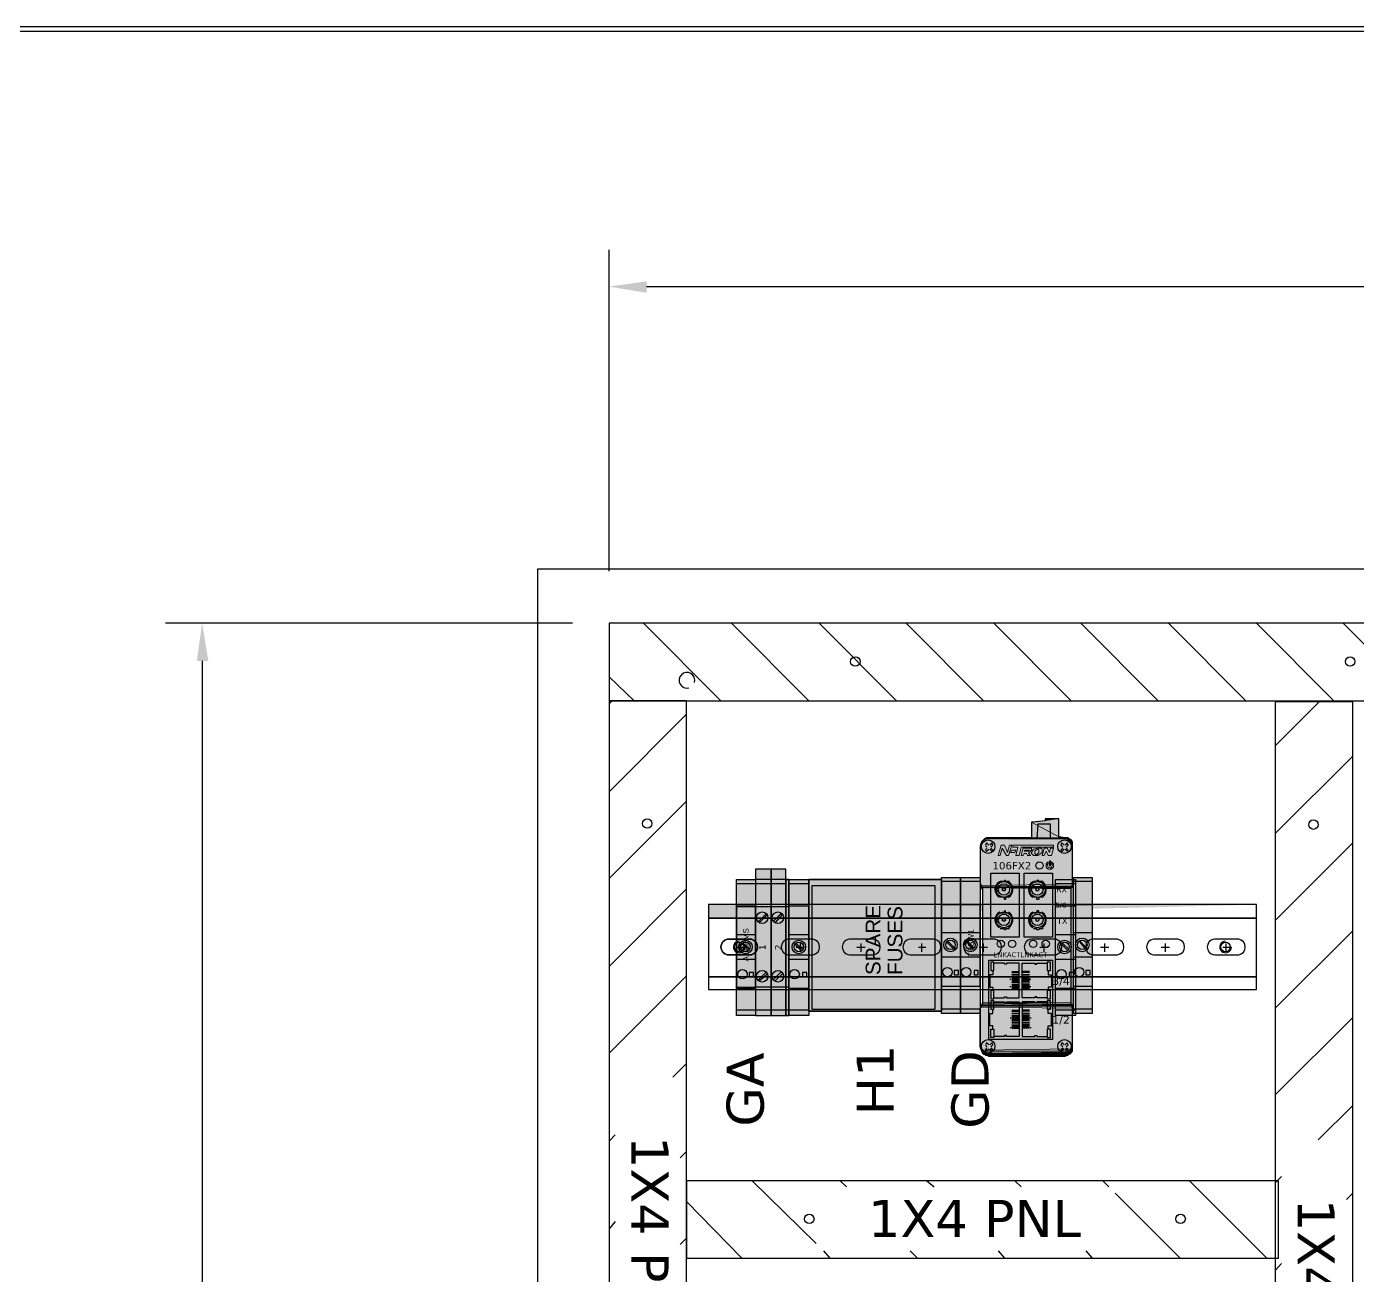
# Model space of a CAD drawing. Extents: x 4719 to 8938, y 1800 to 4482.
# Drawn here: x 6342 to 6880, y 3976 to 4482 of the extents above; entities that cross this region are included whole.
import ezdxf

# ---------------------------------------------------------------- set-up
doc = ezdxf.new("R2010")
doc.units = 0
doc.header["$LTSCALE"] = 10
doc.header["$MEASUREMENT"] = 0
doc.layers.add('G02-1-PRDXXXX-E-MRIO-01-P01-01$0$ANNOTATION', color=7, linetype='Continuous')
doc.layers.add('G02-1-PRDXXXX-E-MRIO-01-P01-01$0$TITLE', color=7, linetype='Continuous')
doc.layers.add('G02-1-PRDXXXX-E-MRIO-01-P01-01$0$View', color=251, linetype='Continuous', plot=False)
doc.styles.add('G02-1-PRDXXXX-E-MRIO-01-P01-01$0$PDF Swiss721BT-BoldCondensed', font='arial.ttf')
doc.styles.add('G02-1-PRDXXXX-E-MRIO-01-P01-01$0$PDF Verdana', font='verdana.ttf')

# ---------------------------------------------------------------- blocks, each defined once
blk = doc.blocks.new('G02-1-PRDXXXX-E-MRIO-01-P01-01$0$DV-54809-ZX-350-001')
at = {"layer": 'G02-1-PRDXXXX-E-MRIO-01-P01-01$0$ANNOTATION', "lineweight": 25}
for points in [[(1858.55, 2461.45), (1858.55, 2591.43)], [(1873.79, 2576.61), (2223.06, 2576.61)], [(1843.73, 2440.29), (1679.04, 2440.29)], [(1872.52, 2440.29), (1903.85, 2408.96)], [(1908.08, 2440.29), (1939.41, 2408.96)], [(1943.64, 2440.29), (1974.97, 2408.96)], [(1978.78, 2440.29), (2010.11, 2408.96)], [(2014.34, 2440.29), (2045.67, 2408.96)], [(2049.48, 2440.29), (2080.81, 2408.96)], [(2085.04, 2440.29), (2116.37, 2408.96)], [(2120.61, 2440.29), (2151.93, 2408.96)], [(2155.74, 2440.29), (2187.07, 2408.96)], [(1693.86, 2425.04), (1693.86, 1926.75)], [(1858.55, 2418.69), (1868.71, 2408.96)], [(1859.82, 2408.96), (1858.55, 2407.69)], [(2146.01, 2408.53), (2128.23, 2390.75)], [(1889.88, 2403.45), (1858.55, 2372.13)], [(2159.56, 2386.52), (2128.23, 2355.19)], [(1889.88, 2368.31), (1858.55, 2336.99)], [(2040.59, 2353.07), (2040.59, 2361.12), (2035.09, 2361.12), (2035.09, 2360.27), (2030.43, 2359.85), (2029.58, 2359.85), (2029.58, 2353.07)], [(2037.2, 2353.07), (2037.2, 2359), (2032.12, 2359), (2031.7, 2353.07)], [(2008.84, 2349.69), (2008.84, 2334.45)], [(2012.23, 2350.53), (2011.38, 2351.38), (2010.96, 2350.53), (2011.38, 2349.69)], [(2011.38, 2349.26), (2010.96, 2348.42), (2011.38, 2347.99), (2012.23, 2348.84)], [(2011.38, 2349.69), (2011.38, 2349.69)], [(2043.13, 2353.07), (2012.23, 2353.07)], [(2012.23, 2350.53), (2012.23, 2350.53)], [(2012.23, 2348.84), (2012.23, 2348.84)], [(2013.07, 2349.69), (2013.92, 2350.53), (2013.5, 2351.38), (2012.65, 2350.53)], [(2013.07, 2349.26), (2013.92, 2348.42), (2013.5, 2347.99), (2012.65, 2348.84)], [(2013.5, 2349.69), (2013.5, 2349.69)], [(2042.71, 2350.53), (2041.86, 2351.38), (2041.44, 2350.53), (2042.28, 2349.69)], [(2042.28, 2349.26), (2041.44, 2348.42), (2041.86, 2347.99), (2042.71, 2348.84)], [(2041.86, 2349.69), (2041.86, 2349.69)], [(2043.55, 2349.69), (2044.4, 2350.53), (2043.98, 2351.38), (2043.13, 2350.53)], [(2043.13, 2350.53), (2043.13, 2350.53)], [(2043.55, 2349.26), (2044.4, 2348.42), (2043.98, 2347.99), (2043.13, 2348.84)], [(2043.13, 2348.84), (2043.13, 2348.84)], [(2043.98, 2349.69), (2043.98, 2349.69)], [(2046.09, 2334.45), (2046.09, 2349.69)], [(2159.56, 2351.38), (2128.23, 2320.05)], [(1889.88, 2332.75), (1858.55, 2301.42)], [(1930.09, 2334.87), (1924.17, 2334.87), (1917.82, 2334.87), (1910.2, 2334.87)], [(1930.09, 2336.56), (1924.17, 2336.56), (1917.82, 2336.56)], [(1939.41, 2334.87), (1931.36, 2334.87)], [(2008.84, 2335.72), (2000.8, 2335.72), (1993.18, 2335.72)], [(2009.69, 2332.33), (2009.69, 2286.18)], [(2016.46, 2332.75), (2015.61, 2332.75)], [(2020.69, 2335.72), (2019, 2335.72), (2019, 2336.14), (2018.58, 2336.14), (2018.58, 2335.72), (2016.88, 2335.72)], [(2029.58, 2332.75), (2029.16, 2332.75)], [(2034.24, 2335.72), (2032.55, 2335.72), (2032.55, 2336.14), (2031.7, 2336.14), (2031.7, 2335.72), (2030.43, 2335.72)], [(2047.37, 2334.87), (2039.32, 2334.87)], [(2045.67, 2286.18), (2045.67, 2332.33)], [(2054.14, 2335.72), (2046.52, 2335.72)], [(2016.46, 2331.91), (2015.61, 2331.91)], [(2020.69, 2329.37), (2019, 2329.37), (2019, 2328.52), (2018.58, 2328.52), (2018.58, 2329.37), (2016.88, 2329.37)], [(2029.58, 2331.91), (2029.16, 2331.91)], [(2034.24, 2329.37), (2032.55, 2329.37), (2032.55, 2328.52), (2031.7, 2328.52), (2031.7, 2329.37), (2030.43, 2329.37)], [(1910.2, 2325.98), (1917.82, 2325.98)], [(1931.36, 2325.56), (1930.09, 2325.56), (1924.17, 2325.56), (1917.82, 2325.56)], [(1919.09, 2319.63), (1922.47, 2323.02)], [(1922.9, 2322.59), (1919.51, 2319.21)], [(1925.01, 2319.63), (1928.4, 2323.02)], [(1928.82, 2322.59), (1925.86, 2319.21)], [(1931.36, 2325.98), (1939.41, 2325.98)], [(1993.18, 2326.4), (2000.8, 2326.4), (2008.84, 2326.4)], [(2020.69, 2323.02), (2019, 2323.02), (2019, 2323.86), (2018.58, 2323.86), (2018.58, 2323.02), (2016.88, 2323.02)], [(2034.24, 2323.02), (2032.55, 2323.02), (2032.55, 2323.86), (2031.7, 2323.86), (2031.7, 2323.02), (2030.43, 2323.02)], [(2039.32, 2325.98), (2047.37, 2325.98)], [(2046.52, 2326.4), (2054.14, 2326.4)], [(2016.46, 2320.48), (2015.61, 2320.48)], [(2016.46, 2319.63), (2015.61, 2319.63)], [(2020.69, 2316.66), (2019, 2316.66), (2019, 2316.24), (2018.58, 2316.24), (2018.58, 2316.66), (2016.88, 2316.66)], [(2029.58, 2320.48), (2029.16, 2320.48)], [(2029.58, 2319.63), (2029.16, 2319.63)], [(2034.24, 2316.66), (2032.55, 2316.66), (2032.55, 2316.24), (2031.7, 2316.24), (2031.7, 2316.66), (2030.43, 2316.66)], [(1917.82, 2314.12), (1910.2, 2314.12)], [(1911.47, 2307.35), (1911.47, 2310.74)], [(1915.7, 2308.2), (1912.74, 2310.74)], [(1939.41, 2314.12), (1931.36, 2314.12)], [(1936.87, 2308.2), (1934.33, 2310.74)], [(1936.02, 2307.35), (1936.02, 2310.74)], [(1960.58, 2307.35), (1960.58, 2310.74)], [(1985.13, 2307.35), (1985.13, 2310.74)], [(2008.84, 2314.97), (2000.8, 2314.97), (1993.18, 2314.97)], [(1995.29, 2311.16), (1998.26, 2308.2)], [(1998.68, 2308.62), (1995.72, 2311.58)], [(2003.34, 2311.16), (2005.88, 2308.2)], [(2006.3, 2308.62), (2003.76, 2311.58)], [(2010.11, 2307.35), (2010.11, 2310.74)], [(2039.74, 2312.43), (2029.58, 2312.43)], [(2034.66, 2307.35), (2034.66, 2310.74)], [(2047.37, 2314.12), (2039.32, 2314.12)], [(2044.82, 2308.2), (2042.28, 2310.74)], [(2054.14, 2314.97), (2046.52, 2314.97)], [(2052.02, 2308.62), (2049.06, 2311.58)], [(2049.06, 2311.16), (2051.6, 2308.2)], [(2059.22, 2307.35), (2059.22, 2310.74)], [(2083.77, 2307.35), (2083.77, 2310.74)], [(2108.33, 2307.35), (2108.33, 2310.74)], [(2159.56, 2315.82), (2128.23, 2284.49)], [(1913.16, 2309.04), (1909.77, 2309.04)], [(1912.74, 2310.31), (1915.28, 2307.77)], [(1917.82, 2309.04), (1917.82, 2309.04)], [(1924.17, 2309.04), (1924.17, 2309.04)], [(1933.9, 2310.31), (1936.44, 2307.77)], [(1937.71, 2309.04), (1934.33, 2309.04)], [(1962.27, 2309.04), (1958.88, 2309.04)], [(1986.82, 2309.04), (1983.86, 2309.04)], [(2011.8, 2309.04), (2008.42, 2309.04)], [(2029.58, 2306.08), (2039.74, 2306.08)], [(2036.36, 2309.04), (2032.97, 2309.04)], [(2041.86, 2310.31), (2044.4, 2307.77)], [(2060.91, 2309.04), (2057.53, 2309.04)], [(2085.47, 2309.04), (2082.08, 2309.04)], [(2110.02, 2309.04), (2107.06, 2309.04)], [(1910.2, 2304.39), (1917.82, 2304.39)], [(1931.36, 2304.39), (1939.41, 2304.39)], [(1993.18, 2305.23), (2000.8, 2305.23), (2008.84, 2305.23)], [(2014.34, 2288.72), (2018.58, 2288.72), (2018.58, 2289.15), (2019.42, 2289.15), (2019.42, 2288.72), (2024.5, 2288.72), (2024.5, 2302.69), (2019.42, 2302.69), (2019.42, 2302.27), (2018.58, 2302.27), (2018.58, 2302.69), (2014.34, 2302.69)], [(2035.93, 2288.72), (2031.7, 2288.72), (2031.7, 2289.15), (2030.85, 2289.15), (2030.85, 2288.72), (2025.77, 2288.72), (2025.77, 2302.69), (2030.85, 2302.69), (2030.85, 2302.27), (2031.7, 2302.27), (2031.7, 2302.69), (2035.93, 2302.69)], [(2039.32, 2304.39), (2047.37, 2304.39)], [(2046.52, 2305.23), (2054.14, 2305.23)], [(1889.88, 2297.61), (1858.55, 2266.29)], [(1919.09, 2295.92), (1922.47, 2299.31)], [(1922.9, 2298.46), (1919.51, 2295.5)], [(1925.01, 2295.92), (1928.4, 2299.31)], [(1928.82, 2298.46), (1925.86, 2295.5)], [(2013.92, 2299.73), (2013.92, 2298.04), (2012.65, 2298.04), (2012.65, 2292.96), (2013.92, 2292.96), (2013.92, 2291.69)], [(2021.12, 2298.88), (2021.12, 2298.88)], [(2021.12, 2298.04), (2021.12, 2298.04)], [(2021.12, 2297.19), (2021.12, 2297.19)], [(2021.12, 2295.92), (2021.12, 2296.34)], [(2021.12, 2295.07), (2021.12, 2295.07)], [(2021.54, 2299.31), (2024.5, 2299.31)], [(2021.54, 2298.88), (2024.5, 2298.88)], [(2021.54, 2298.88), (2021.54, 2298.88)], [(2021.54, 2298.04), (2021.54, 2298.04)], [(2021.54, 2297.19), (2024.5, 2297.19)], [(2021.54, 2297.19), (2021.54, 2297.19)], [(2021.54, 2296.77), (2024.5, 2296.77)], [(2021.54, 2296.34), (2024.5, 2296.34)], [(2021.54, 2296.34), (2021.54, 2296.34)], [(2021.54, 2295.92), (2024.5, 2295.92)], [(2021.54, 2295.92), (2021.54, 2295.92)], [(2021.54, 2295.5), (2024.5, 2295.5)], [(2021.54, 2295.07), (2024.5, 2295.07)], [(2021.54, 2295.07), (2021.54, 2295.07)], [(2028.74, 2299.31), (2025.77, 2299.31)], [(2028.74, 2298.88), (2025.77, 2298.88)], [(2028.74, 2297.19), (2025.77, 2297.19)], [(2028.74, 2296.77), (2025.77, 2296.77)], [(2028.74, 2296.34), (2025.77, 2296.34)], [(2028.74, 2295.92), (2025.77, 2295.92)], [(2028.74, 2295.5), (2025.77, 2295.5)], [(2028.74, 2295.07), (2025.77, 2295.07)], [(2028.74, 2298.88), (2028.74, 2298.88)], [(2028.74, 2298.04), (2028.74, 2298.04)], [(2028.74, 2297.19), (2028.74, 2297.19)], [(2028.74, 2296.34), (2028.74, 2296.34)], [(2028.74, 2295.92), (2028.74, 2295.92)], [(2028.74, 2295.07), (2028.74, 2295.07)], [(2029.16, 2298.88), (2029.16, 2298.88)], [(2029.16, 2298.04), (2029.16, 2298.04)], [(2029.16, 2297.19), (2029.16, 2297.19)], [(2029.16, 2295.92), (2029.16, 2296.34)], [(2029.16, 2295.07), (2029.16, 2295.07)], [(2036.36, 2299.73), (2036.36, 2298.04), (2037.63, 2298.04), (2037.63, 2292.96), (2036.36, 2292.96), (2036.36, 2291.69)], [(1910.2, 2292.53), (1917.82, 2292.53)], [(1931.36, 2292.96), (1930.09, 2292.96), (1924.17, 2292.96), (1917.82, 2292.96)], [(1931.36, 2292.53), (1939.41, 2292.53)], [(1993.18, 2293.38), (2000.8, 2293.38), (2008.84, 2293.38)], [(2021.12, 2294.23), (2021.12, 2294.23)], [(2021.12, 2292.96), (2021.12, 2293.38)], [(2021.12, 2292.11), (2021.12, 2292.11)], [(2021.54, 2294.23), (2024.5, 2294.23)], [(2021.54, 2294.23), (2021.54, 2294.23)], [(2021.54, 2293.8), (2024.5, 2293.8)], [(2021.54, 2293.38), (2024.5, 2293.38)], [(2021.54, 2293.38), (2021.54, 2293.38)], [(2021.54, 2292.96), (2024.5, 2292.96)], [(2021.54, 2292.96), (2021.54, 2292.96)], [(2021.54, 2292.53), (2024.5, 2292.53)], [(2021.54, 2292.11), (2024.5, 2292.11)], [(2021.54, 2292.11), (2021.54, 2292.11)], [(2028.74, 2294.23), (2025.77, 2294.23)], [(2028.74, 2293.8), (2025.77, 2293.8)], [(2028.74, 2293.38), (2025.77, 2293.38)], [(2028.74, 2292.96), (2025.77, 2292.96)], [(2028.74, 2292.53), (2025.77, 2292.53)], [(2028.74, 2292.11), (2025.77, 2292.11)], [(2028.74, 2294.23), (2028.74, 2294.23)], [(2028.74, 2293.38), (2028.74, 2293.38)], [(2028.74, 2292.96), (2028.74, 2292.96)], [(2028.74, 2292.11), (2028.74, 2292.11)], [(2029.16, 2294.23), (2029.16, 2294.23)], [(2029.16, 2292.96), (2029.16, 2293.38)], [(2029.16, 2292.11), (2029.16, 2292.11)], [(2039.32, 2292.53), (2047.37, 2292.53)], [(2046.52, 2293.38), (2054.14, 2293.38)], [(2008.84, 2268.83), (2008.84, 2284.07), (2000.8, 2284.07), (1993.18, 2284.07)], [(2013.92, 2276.02), (2013.92, 2277.29), (2012.65, 2277.29), (2012.65, 2282.37), (2013.92, 2282.37), (2013.92, 2284.07)], [(2014.34, 2287.03), (2018.58, 2287.03), (2018.58, 2286.61), (2019.42, 2286.61), (2019.42, 2287.03), (2024.5, 2287.03), (2024.5, 2273.06), (2019.42, 2273.06), (2019.42, 2273.48), (2018.58, 2273.48), (2018.58, 2273.06), (2014.34, 2273.06)], [(2035.93, 2287.03), (2031.7, 2287.03), (2031.7, 2286.61), (2030.85, 2286.61), (2030.85, 2287.03), (2025.77, 2287.03), (2025.77, 2273.06), (2030.85, 2273.06), (2030.85, 2273.48), (2031.7, 2273.48), (2031.7, 2273.06), (2035.93, 2273.06)], [(2036.36, 2276.02), (2036.36, 2277.29), (2037.63, 2277.29), (2037.63, 2282.37), (2036.36, 2282.37), (2036.36, 2284.07)], [(2046.09, 2268.83), (2046.09, 2284.07)], [(2054.14, 2284.07), (2046.52, 2284.07)], [(1939.41, 2283.64), (1931.36, 2283.64), (1930.09, 2283.64), (1924.17, 2283.64), (1917.82, 2283.64), (1910.2, 2283.64)], [(2021.12, 2283.22), (2021.12, 2283.22)], [(2021.12, 2282.37), (2021.12, 2282.37)], [(2021.12, 2281.53), (2021.12, 2281.53)], [(2021.12, 2280.68), (2021.12, 2280.26)], [(2021.12, 2279.41), (2021.12, 2279.41)], [(2021.12, 2278.56), (2021.12, 2278.56)], [(2021.54, 2283.64), (2024.5, 2283.64)], [(2021.54, 2283.22), (2024.5, 2283.22)], [(2021.54, 2283.22), (2021.54, 2283.22)], [(2021.54, 2282.37), (2021.54, 2282.37)], [(2021.54, 2281.53), (2024.5, 2281.53)], [(2021.54, 2281.53), (2021.54, 2281.53)], [(2021.54, 2281.1), (2024.5, 2281.1)], [(2021.54, 2280.68), (2024.5, 2280.68)], [(2021.54, 2280.68), (2021.54, 2280.68)], [(2021.54, 2280.26), (2024.5, 2280.26)], [(2021.54, 2280.26), (2021.54, 2280.26)], [(2021.54, 2279.83), (2024.5, 2279.83)], [(2021.54, 2279.41), (2024.5, 2279.41)], [(2021.54, 2279.41), (2021.54, 2279.41)], [(2021.54, 2278.56), (2021.54, 2278.56)], [(2028.74, 2283.64), (2025.77, 2283.64)], [(2028.74, 2283.22), (2025.77, 2283.22)], [(2028.74, 2281.53), (2025.77, 2281.53)], [(2028.74, 2281.1), (2025.77, 2281.1)], [(2028.74, 2280.68), (2025.77, 2280.68)], [(2028.74, 2280.26), (2025.77, 2280.26)], [(2028.74, 2279.83), (2025.77, 2279.83)], [(2028.74, 2279.41), (2025.77, 2279.41)], [(2028.74, 2283.22), (2028.74, 2283.22)], [(2028.74, 2282.37), (2028.74, 2282.37)], [(2028.74, 2281.53), (2028.74, 2281.53)], [(2028.74, 2280.68), (2028.74, 2280.68)], [(2028.74, 2280.26), (2028.74, 2280.26)], [(2028.74, 2279.41), (2028.74, 2279.41)], [(2028.74, 2278.56), (2028.74, 2278.56)], [(2029.16, 2283.22), (2029.16, 2283.22)], [(2029.16, 2282.37), (2029.16, 2282.37)], [(2029.16, 2281.53), (2029.16, 2281.53)], [(2029.16, 2280.68), (2029.16, 2280.26)], [(2029.16, 2279.41), (2029.16, 2279.41)], [(2029.16, 2278.56), (2029.16, 2278.56)], [(2047.37, 2283.64), (2039.32, 2283.64)], [(2159.56, 2280.68), (2128.23, 2249.35)], [(2021.12, 2277.72), (2021.12, 2277.72)], [(2021.12, 2276.87), (2021.12, 2276.45)], [(2021.54, 2277.72), (2024.5, 2277.72)], [(2021.54, 2277.72), (2021.54, 2277.72)], [(2021.54, 2277.29), (2024.5, 2277.29)], [(2021.54, 2276.87), (2024.5, 2276.87)], [(2021.54, 2276.87), (2021.54, 2276.87)], [(2021.54, 2276.45), (2024.5, 2276.45)], [(2021.54, 2276.45), (2021.54, 2276.45)], [(2028.74, 2277.72), (2025.77, 2277.72)], [(2028.74, 2277.29), (2025.77, 2277.29)], [(2028.74, 2276.87), (2025.77, 2276.87)], [(2028.74, 2276.45), (2025.77, 2276.45)], [(2028.74, 2277.72), (2028.74, 2277.72)], [(2028.74, 2276.87), (2028.74, 2276.87)], [(2028.74, 2276.45), (2028.74, 2276.45)], [(2029.16, 2277.72), (2029.16, 2277.72)], [(2029.16, 2276.87), (2029.16, 2276.45)], [(2012.23, 2269.67), (2011.38, 2270.52), (2010.96, 2269.67), (2011.38, 2268.83)], [(2011.38, 2268.4), (2010.96, 2267.56), (2011.38, 2267.13), (2012.23, 2267.98)], [(2011.38, 2268.83), (2011.38, 2268.83)], [(2012.23, 2269.67), (2012.23, 2269.67)], [(2013.07, 2268.83), (2013.92, 2269.67), (2013.5, 2270.52), (2012.65, 2269.67)], [(2013.07, 2268.4), (2013.92, 2267.56), (2013.5, 2267.13), (2012.65, 2267.98)], [(2013.5, 2268.83), (2013.5, 2268.83)], [(2042.71, 2269.67), (2041.86, 2270.52), (2041.44, 2269.67), (2042.28, 2268.83)], [(2042.28, 2268.4), (2041.44, 2267.56), (2041.86, 2267.13), (2042.71, 2267.98)], [(2041.86, 2268.83), (2041.86, 2268.83)], [(2043.55, 2268.83), (2044.4, 2269.67), (2043.98, 2270.52), (2043.13, 2269.67)], [(2043.13, 2269.67), (2043.13, 2269.67)], [(2043.55, 2268.4), (2044.4, 2267.56), (2043.98, 2267.13), (2043.13, 2267.98)], [(2043.98, 2268.83), (2043.98, 2268.83)], [(2012.23, 2267.56), (2012.23, 2267.56)], [(2012.23, 2265.44), (2043.13, 2265.44)], [(2043.13, 2267.56), (2043.13, 2267.56)], [(1889.88, 2262.05), (1884.37, 2256.55)], [(2159.56, 2245.12), (2145.58, 2231.15)], [(1861.09, 2233.26), (1858.55, 2230.72)], [(1889.88, 2226.49), (1887.34, 2223.95)], [(1916.55, 2214.64), (1942.37, 2189.23)], [(1952.11, 2214.64), (1954.65, 2212.1)], [(1987.25, 2214.64), (1990.21, 2212.1)], [(2022.81, 2214.64), (2025.35, 2212.1)], [(2058.37, 2214.64), (2060.91, 2212.1)], [(2093.51, 2214.64), (2124.84, 2183.31)], [(2130.77, 2216.33), (2128.23, 2213.79)], [(2129.07, 2214.64), (2129.5, 2214.21)], [(2063.45, 2209.56), (2089.7, 2183.31)], [(2159.56, 2209.56), (2157.01, 2207.01)], [(1889.88, 2206.17), (1912.31, 2183.31)], [(1861.09, 2198.12), (1858.55, 2195.16)], [(1889.88, 2191.35), (1887.34, 2188.81)], [(1945.34, 2186.27), (1947.88, 2183.31)], [(1980.47, 2186.27), (1983.44, 2183.31)], [(2016.04, 2186.27), (2018.58, 2183.31)], [(2051.6, 2186.27), (2054.14, 2183.31)], [(2130.77, 2181.19), (2128.23, 2178.23)]]:
    blk.add_lwpolyline(points, dxfattribs=at)
for points in [[(1829.76, 2462.3), (2716.27, 2462.3), (2716.27, 1279.86), (1829.76, 1279.86)], [(1858.55, 1302.3), (2686.21, 1302.3), (2686.21, 2440.29), (1858.55, 2440.29)], [(1858.55, 2440.29), (1858.55, 2408.96), (2686.21, 2408.96), (2686.21, 2440.29)], [(1858.55, 2408.96), (2686.21, 2408.96), (2686.21, 2440.29), (1858.55, 2440.29)], [(1889.88, 2408.96), (1858.55, 2408.96), (1858.55, 1955.12), (1889.88, 1955.12)], [(1858.55, 2408.96), (1858.55, 1955.12), (1889.88, 1955.12), (1889.88, 2408.96)], [(2159.56, 2408.53), (2128.23, 2408.53), (2128.23, 1923.79), (2159.56, 1923.79)], [(2128.23, 2408.53), (2128.23, 1923.79), (2159.56, 1923.79), (2159.56, 2408.53)], [(2012.23, 2353.5), (2011.38, 2353.5), (2010.53, 2353.07), (2010.11, 2352.65), (2009.69, 2352.23), (2009.26, 2351.8), (2009.26, 2350.96), (2008.84, 2350.11), (2008.84, 2334.87), (2009.26, 2334.02), (2009.26, 2333.6), (2009.69, 2333.18), (2009.69, 2332.75), (2009.69, 2286.61), (2009.69, 2286.18), (2009.26, 2285.76), (2009.26, 2285.34), (2008.84, 2284.91), (2008.84, 2284.49), (2008.84, 2268.4), (2009.26, 2267.56), (2009.26, 2267.13), (2009.69, 2266.29), (2010.11, 2265.86), (2010.53, 2265.86), (2010.96, 2265.44), (2011.38, 2265.44), (2011.8, 2265.44), (2012.23, 2265.02), (2043.13, 2265.02), (2043.98, 2265.44), (2044.4, 2265.44), (2044.4, 2265.86), (2044.82, 2265.86), (2045.25, 2266.29), (2045.67, 2266.29), (2045.67, 2266.71), (2046.09, 2267.13), (2046.09, 2267.98), (2046.09, 2268.4), (2046.09, 2284.49), (2046.09, 2285.34), (2046.09, 2285.76), (2045.67, 2286.18), (2045.67, 2286.61), (2045.67, 2332.75), (2045.67, 2333.18), (2046.09, 2333.6), (2046.09, 2334.02), (2046.09, 2334.45), (2046.09, 2334.87), (2046.09, 2350.11), (2046.09, 2350.96), (2046.09, 2351.8), (2045.67, 2352.65), (2044.82, 2353.07), (2044.4, 2353.5), (2043.13, 2353.5), (2040.59, 2353.92), (2040.59, 2361.12), (2035.09, 2361.12), (2035.09, 2360.27), (2030.01, 2359.85), (2029.58, 2359.85), (2029.58, 2353.5)], [(1924.17, 2340.8), (1917.82, 2340.8), (1917.82, 2281.53), (1924.17, 2281.53), (1924.17, 2340.8), (1917.82, 2340.8), (1917.82, 2281.53), (1924.17, 2281.53)], [(1930.09, 2340.8), (1924.17, 2340.8), (1924.17, 2281.53), (1930.09, 2281.53), (1930.09, 2340.8), (1924.17, 2340.8), (1924.17, 2281.53), (1930.09, 2281.53)], [(2013.07, 2313.28), (2013.07, 2339.1), (2024.5, 2339.1), (2024.5, 2313.28)], [(2026.62, 2313.28), (2026.62, 2339.1), (2038.05, 2339.1), (2038.05, 2313.28)], [(1917.82, 2281.53), (1910.2, 2281.53), (1910.2, 2336.56), (1917.82, 2336.56), (1917.82, 2281.53), (1910.2, 2281.53), (1910.2, 2336.56), (1917.82, 2336.56)], [(1930.09, 2281.53), (1931.36, 2281.53), (1931.36, 2336.56), (1930.09, 2336.56)], [(1930.09, 2281.53), (1930.09, 2336.56), (1931.36, 2336.56), (1931.36, 2281.53)], [(1939.41, 2281.53), (1931.36, 2281.53), (1931.36, 2336.56), (1939.41, 2336.56), (1939.41, 2281.53), (1931.36, 2281.53), (1931.36, 2336.56), (1939.41, 2336.56)], [(1939.41, 2283.22), (1939.41, 2336.56), (1993.18, 2336.56), (1993.18, 2283.22)], [(1939.41, 2283.22), (1993.18, 2283.22), (1993.18, 2336.56), (1939.41, 2336.56)], [(1990.63, 2284.07), (1990.63, 2334.02), (1940.68, 2334.02), (1940.68, 2284.07), (1990.63, 2284.07), (1990.63, 2334.02), (1940.68, 2334.02), (1940.68, 2284.07)], [(2000.8, 2282.37), (1993.18, 2282.37), (1993.18, 2337.41), (2000.8, 2337.41), (2000.8, 2282.37), (1993.18, 2282.37), (1993.18, 2337.41), (2000.8, 2337.41)], [(2008.84, 2282.37), (2000.8, 2282.37), (2000.8, 2337.41), (2008.84, 2337.41), (2008.84, 2282.37), (2000.8, 2282.37), (2000.8, 2337.41), (2008.84, 2337.41)], [(2047.37, 2281.53), (2039.32, 2281.53), (2039.32, 2336.56), (2047.37, 2336.56), (2047.37, 2281.53), (2039.32, 2281.53), (2039.32, 2336.56), (2047.37, 2336.56)], [(2054.14, 2282.37), (2046.52, 2282.37), (2046.52, 2337.41), (2054.14, 2337.41), (2054.14, 2282.37), (2046.52, 2282.37), (2046.52, 2337.41), (2054.14, 2337.41)], [(2120.61, 2309.04), (2120.61, 2326.4), (1898.77, 2326.4), (1898.77, 2320.9), (2120.61, 2320.9), (1898.77, 2320.9), (1898.77, 2309.04), (1898.77, 2297.19), (2120.61, 2297.19), (1898.77, 2297.19), (1898.77, 2292.11), (2120.61, 2292.11)], [(2120.61, 2326.4), (1898.77, 2326.4), (1898.77, 2320.9), (2120.61, 2320.9), (1898.77, 2320.9), (1898.77, 2297.19), (2120.61, 2297.19), (1898.77, 2297.19), (1898.77, 2292.11), (2120.61, 2292.11)], [(1917.82, 2292.96), (1917.82, 2325.56), (1910.2, 2325.56), (1910.2, 2292.96), (1917.82, 2292.96), (1917.82, 2325.56), (1910.2, 2325.56), (1910.2, 2292.96)], [(2008.84, 2293.38), (2008.84, 2326.4), (2000.8, 2326.4), (2000.8, 2293.38), (2008.84, 2293.38), (2008.84, 2326.4), (2000.8, 2326.4), (2000.8, 2293.38)], [(1906.39, 2312.43), (1916.55, 2312.43)], [(1911.47, 2310.74), (1911.47, 2307.35)], [(1916.55, 2306.08), (1906.39, 2306.08)], [(1909.77, 2309.04), (1913.16, 2309.04)], [(2038.05, 2271.79), (2012.23, 2271.79), (2012.23, 2303.96), (2038.05, 2303.96)], [(2014.34, 2303.12), (2013.07, 2303.12), (2013.07, 2299.73), (2014.34, 2299.73)], [(2037.2, 2303.12), (2035.93, 2303.12), (2035.93, 2299.73), (2037.2, 2299.73)], [(1916.97, 2297.19), (1916.97, 2298.88), (1915.28, 2298.88), (1915.28, 2297.19)], [(1938.56, 2297.19), (1938.56, 2298.88), (1936.87, 2298.88), (1936.87, 2297.19)], [(1999.95, 2298.04), (1999.95, 2299.73), (1998.26, 2299.73), (1998.26, 2298.04)], [(2007.99, 2298.04), (2007.99, 2299.73), (2006.3, 2299.73), (2006.3, 2298.04)], [(2024.5, 2298.04), (2021.54, 2298.04)], [(2025.77, 2298.04), (2028.74, 2298.04)], [(2046.52, 2297.19), (2046.52, 2298.88), (2044.82, 2298.88), (2044.82, 2297.19)], [(2053.29, 2298.04), (2053.29, 2299.73), (2051.6, 2299.73), (2051.6, 2298.04)], [(2013.07, 2288.3), (2014.34, 2288.3), (2014.34, 2291.69), (2013.07, 2291.69)], [(2035.93, 2288.3), (2037.2, 2288.3), (2037.2, 2291.69), (2035.93, 2291.69)], [(2014.34, 2287.45), (2013.07, 2287.45), (2013.07, 2284.07), (2014.34, 2284.07)], [(2037.2, 2287.45), (2035.93, 2287.45), (2035.93, 2284.07), (2037.2, 2284.07)], [(2024.5, 2282.37), (2021.54, 2282.37)], [(2024.5, 2278.56), (2021.54, 2278.56)], [(2025.77, 2282.37), (2028.74, 2282.37)], [(2025.77, 2278.56), (2028.74, 2278.56)], [(2014.34, 2272.64), (2013.07, 2272.64), (2013.07, 2276.02), (2014.34, 2276.02)], [(2035.93, 2272.64), (2037.2, 2272.64), (2037.2, 2276.02), (2035.93, 2276.02)], [(1889.88, 2214.64), (1889.88, 2183.31), (2129.5, 2183.31), (2129.5, 2214.64)], [(1889.88, 2183.31), (2129.5, 2183.31), (2129.5, 2214.64), (1889.88, 2214.64)]]:
    blk.add_lwpolyline(points, close=True, dxfattribs=at)
at = {"layer": 'G02-1-PRDXXXX-E-MRIO-01-P01-01$0$ANNOTATION', "color": 7, "lineweight": 0, "true_color": 0xffffff}
for points in [[(1889.88, 2408.96), (1858.55, 2408.96), (1858.55, 2440.29)], [(2159.56, 2408.53), (2128.23, 2408.53)], [(2029.58, 2359.85), (2040.59, 2353.92)], [(2043.13, 2353.5), (2011.38, 2353.5), (2044.4, 2353.5), (2010.53, 2353.07), (2044.82, 2353.07)], [(2011.38, 2353.5), (2043.13, 2353.5), (2029.58, 2353.5)], [(1930.09, 2340.8), (1924.17, 2340.8), (1917.82, 2340.8)], [(1990.63, 2284.07), (1990.63, 2334.02)], [(2046.09, 2334.87), (2009.26, 2334.02), (2046.09, 2334.87)], [(2046.09, 2334.02), (2009.26, 2333.6)], [(2045.67, 2332.75), (2009.69, 2333.18), (2045.67, 2333.18), (2009.26, 2333.6), (2045.67, 2333.6)], [(1917.82, 2292.96), (1917.82, 2325.56)], [(2008.84, 2293.38), (2008.84, 2326.4)], [(2008.84, 2284.91), (2046.09, 2284.49)], [(2008.84, 2284.49), (2008.84, 2268.4)], [(2046.09, 2285.76), (2009.26, 2285.76), (2046.09, 2286.18)], [(2009.26, 2285.34), (2046.09, 2285.34)], [(2009.69, 2286.18), (2045.67, 2286.61), (2009.69, 2286.61), (2045.67, 2286.61)], [(1917.82, 2281.53), (1910.2, 2281.53)], [(1939.41, 2281.53), (1931.36, 2281.53), (1930.09, 2281.53)], [(1939.41, 2283.22), (1993.18, 2283.22)], [(2008.84, 2282.37), (2000.8, 2282.37), (1993.18, 2282.37)], [(2047.37, 2281.53), (2039.32, 2281.53)], [(2054.14, 2282.37), (2046.52, 2282.37)], [(2046.09, 2267.98), (2009.26, 2267.56)], [(2046.09, 2267.13), (2009.26, 2267.13)], [(2010.11, 2266.29), (2045.25, 2266.29), (2009.69, 2266.29), (2045.67, 2266.71)], [(2045.25, 2265.86), (2010.11, 2265.86)], [(2044.82, 2265.86), (2010.53, 2265.86), (2044.82, 2265.86)], [(2044.4, 2265.86), (2010.96, 2265.44), (2044.4, 2265.44), (2010.96, 2265.44), (2043.98, 2265.44), (2011.38, 2265.44), (2043.13, 2265.02), (2011.8, 2265.44), (2012.23, 2265.02)], [(1889.88, 2214.64), (1889.88, 2183.31)]]:
    blk.add_lwpolyline(points, dxfattribs=at)
at = {"layer": 'G02-1-PRDXXXX-E-MRIO-01-P01-01$0$ANNOTATION', "lineweight": 0}
for points in [[(2017.31, 2350.53), (2016.04, 2346.3), (2016.88, 2346.3), (2017.73, 2349.26), (2019.42, 2346.3), (2020.27, 2346.3), (2021.54, 2350.53), (2020.69, 2350.53), (2019.85, 2347.57), (2018.58, 2350.53)], [(2022.81, 2347.57), (2023.23, 2348.42), (2021.54, 2348.42), (2021.12, 2347.57)], [(2038.47, 2350.53), (2038.47, 2349.69), (2025.35, 2349.69), (2024.5, 2346.3), (2023.23, 2346.3), (2024.08, 2349.69), (2021.96, 2349.69), (2021.96, 2350.53)], [(2025.35, 2346.3), (2026.2, 2346.3), (2026.62, 2347.15), (2027.47, 2347.15), (2027.89, 2346.3), (2029.16, 2346.3), (2028.31, 2347.15), (2029.58, 2348.42), (2029.58, 2349.26), (2028.74, 2349.26), (2026.2, 2349.26)], [(2028.31, 2347.99), (2028.74, 2348.42), (2027.04, 2348.42), (2026.62, 2347.99)], [(2033.82, 2348.84), (2033.39, 2349.26), (2032.12, 2349.26), (2030.43, 2348.84), (2029.58, 2347.57), (2029.58, 2347.15), (2030.01, 2346.72), (2030.43, 2346.3), (2032.12, 2346.3), (2033.82, 2347.57)], [(2030.85, 2347.15), (2031.28, 2346.72), (2031.7, 2346.72), (2032.12, 2347.15), (2032.55, 2347.57), (2032.55, 2348.42), (2032.12, 2348.84), (2031.7, 2348.84), (2031.28, 2348.42), (2030.85, 2347.99)], [(2037.2, 2349.26), (2038.47, 2349.26), (2037.63, 2346.3), (2036.36, 2346.3), (2035.51, 2347.99), (2034.66, 2346.3), (2033.82, 2346.3), (2034.66, 2349.26), (2035.93, 2349.26), (2036.78, 2347.57)], [(2037.63, 2343.76), (2038.47, 2342.91), (2038.47, 2341.64), (2037.63, 2340.8), (2036.36, 2340.8), (2035.51, 2341.64), (2035.51, 2342.91), (2036.36, 2343.76), (2036.36, 2342.91), (2035.93, 2342.49), (2036.36, 2341.64), (2037.2, 2341.22), (2037.63, 2341.64), (2038.05, 2342.49), (2037.63, 2342.91)], [(2036.78, 2344.18), (2037.2, 2344.18), (2037.2, 2342.07), (2036.78, 2342.07)]]:
    blk.add_lwpolyline(points, close=True, dxfattribs=at)
at = {"layer": 'G02-1-PRDXXXX-E-MRIO-01-P01-01$0$ANNOTATION', "lineweight": 25}
for points in [[(1906.47, 2312.38, 0.838061), (1906.47, 2306.12, -0.838061)], [(1916.02, 2306.13, 0.845072), (1916.02, 2312.39, -0.845072)], [(1930.94, 2306.08), (1941.1, 2306.08, 0.845036), (1941.1, 2312.43), (1930.94, 2312.43, 0.838827)], [(2054.14, 2306.08), (2064.3, 2306.08, 0.845072), (2064.3, 2312.43), (2054.14, 2312.43, 0.838048)]]:
    blk.add_lwpolyline(points, format="xyb", close=True, dxfattribs=at)
for points in [[(1955.92, 2306.08), (1965.66, 2306.08, 0.845072), (1965.66, 2312.43), (1955.92, 2312.43)], [(1980.47, 2306.08), (1990.21, 2306.08, 0.845072), (1990.21, 2312.43), (1980.47, 2312.43)], [(2005.03, 2306.08), (2014.77, 2306.08, 0.845072), (2014.77, 2312.43), (2005.03, 2312.43)], [(2079.12, 2306.08), (2088.85, 2306.08, 0.845072), (2088.85, 2312.43), (2079.12, 2312.43)], [(2103.67, 2306.08), (2113.41, 2306.08, 0.845072), (2113.41, 2312.43), (2103.67, 2312.43)]]:
    blk.add_lwpolyline(points, format="xyb", dxfattribs=at)
for centre, radius in [((1958.25, 2424.83), 1.91), ((2158.5, 2424.83), 1.91), ((1874, 2359.21), 1.91), ((2143.68, 2358.79), 1.91), ((2012.02, 2349.9), 2.75), ((2042.92, 2349.9), 2.75), ((2032.76, 2342.28), 1.48), ((2032.76, 2342.28), 1.48), ((2018.36, 2332.54), 3.18), ((2018.36, 2332.54), 2.33), ((2018.37, 2332.54), 0.635), ((2031.91, 2332.54), 3.18), ((2031.91, 2332.54), 2.33), ((2031.91, 2332.54), 0.637), ((1920.57, 2321.11), 2.33), ((1926.92, 2321.11), 2.33), ((2018.36, 2320.26), 3.18), ((2018.36, 2320.26), 2.33), ((2031.91, 2320.26), 3.18), ((2031.91, 2320.26), 2.33), ((2018.37, 2320.26), 0.634), ((2031.91, 2320.26), 0.637), ((1911.25, 2309.26), 1.91), ((1913.79, 2309.26), 2.75), ((1913.8, 2309.26), 1.91), ((1935.39, 2309.26), 2.75), ((1935.39, 2309.26), 1.91), ((1996.77, 2310.1), 2.75), ((1996.77, 2310.1), 1.91), ((2004.82, 2310.1), 2.75), ((2004.82, 2310.1), 1.91), ((2017.1, 2310.53), 1.48), ((2017.1, 2310.53), 1.48), ((2021.75, 2310.53), 1.48), ((2021.75, 2310.53), 1.48), ((2030.22, 2310.53), 1.48), ((2030.22, 2310.53), 1.48), ((2035.3, 2310.53), 1.48), ((2035.3, 2310.53), 1.48), ((2042.92, 2309.26), 2.75), ((2042.92, 2309.26), 1.91), ((2050.12, 2310.1), 2.75), ((2050.12, 2310.1), 1.91), ((2108.12, 2309.26), 1.91), ((1912.53, 2298.25), 1.91), ((1933.69, 2298.25), 1.91), ((1995.5, 2299.09), 1.91), ((2003.12, 2299.09), 1.91), ((2041.65, 2298.25), 1.91), ((2048.85, 2299.09), 1.91), ((1920.57, 2297.4), 2.33), ((1926.92, 2297.4), 2.33), ((2012.02, 2269.04), 2.75), ((2042.92, 2269.04), 2.75), ((1939.62, 2199.18), 1.91), ((2089.91, 2199.18), 1.91)]:
    blk.add_circle(centre, radius, dxfattribs=at)
for centre, radius, start, end in [((1890.1, 2417.22), 3.17, 344.8887, 285.0801), ((2012.01, 2349.9), 3.18, 90.0028, 179.9972), ((2042.92, 2349.9), 3.18, 0.0048, 89.9952), ((2012.01, 2334.66), 3.17, 180.0251, 220.0833), ((2018.36, 2332.54), 3.6, 120.4245, 239.612), ((2019.2, 2332.54), 4.01, 128.4808, 220.8086), ((2018.37, 2332.54), 3.59, 300.388, 59.5755), ((2017.95, 2332.53), 4.01, 308.5198, 41.012), ((2031.91, 2332.54), 3.6, 120.4262, 239.6103), ((2032.75, 2332.54), 4.01, 128.4728, 221.0362), ((2031.92, 2332.54), 3.59, 300.388, 59.5755), ((2031.5, 2332.54), 4.01, 308.4703, 41.0666), ((2042.93, 2334.65), 3.17, 319.9915, 0.071), ((2018.36, 2320.27), 3.59, 120.386, 239.614), ((2019.2, 2320.27), 4.01, 128.4829, 220.8086), ((2018.37, 2320.26), 3.59, 300.386, 59.614), ((2017.95, 2320.26), 4.01, 308.5245, 40.9817), ((2031.9, 2320.27), 3.59, 120.3878, 239.6122), ((2032.75, 2320.27), 4.01, 128.475, 221.0362), ((2031.92, 2320.26), 3.59, 300.386, 59.614), ((2031.5, 2320.26), 4.01, 308.475, 41.0362), ((1911.25, 2309.26), 2.33, 89.9443, 359.9954), ((1956.13, 2309.26), 3.17, 99.9731, 260.0687), ((1980.69, 2309.25), 3.18, 100.0917, 259.9502), ((2005.24, 2309.26), 3.17, 100.0417, 260.0002), ((2029.8, 2309.25), 3.18, 100.0908, 259.9511), ((2038.69, 2309.26), 3.17, 279.5704, 80.3713), ((2079.33, 2309.26), 3.17, 100.0417, 260.0002), ((2103.89, 2309.25), 3.18, 100.0908, 259.9511), ((2108.11, 2309.26), 2.33, 89.9443, 359.9954), ((2012.01, 2284.27), 3.18, 139.9598, 179.9319), ((2042.92, 2284.28), 3.17, 359.9719, 39.9655), ((2012.01, 2269.04), 3.18, 180.0048, 269.9952), ((2042.92, 2269.04), 3.18, 270.0068, 359.9932)]:
    blk.add_arc(centre, radius, start, end, dxfattribs=at)
at = {"layer": 'G02-1-PRDXXXX-E-MRIO-01-P01-01$0$ANNOTATION', "transparency": 33554559}
for points in [[(1873.79, 2578.72), (1873.79, 2574.07), (1858.55, 2576.61)], [(1691.74, 2425.04), (1696.4, 2425.04), (1693.86, 2440.29)]]:
    blk.add_solid(points, dxfattribs=at)
at = {"layer": 'G02-1-PRDXXXX-E-MRIO-01-P01-01$0$ANNOTATION', "color": 7, "true_color": 0xffffff, "transparency": 33554559}
for points in [[(2029.58, 2359.85), (2029.58, 2353.5), (2040.59, 2353.92)], [(2035.09, 2360.27), (2030.01, 2359.85), (2040.59, 2353.92)], [(2040.59, 2353.92), (2035.09, 2360.27), (2040.59, 2361.12)], [(2035.09, 2360.27), (2040.59, 2361.12), (2035.09, 2361.12)], [(2046.09, 2350.96), (2046.09, 2350.11), (2008.84, 2350.11)], [(2008.84, 2350.11), (2046.09, 2350.96), (2009.26, 2350.96)], [(2046.09, 2334.87), (2008.84, 2334.87), (2008.84, 2350.11)], [(2046.09, 2350.11), (2008.84, 2350.11), (2046.09, 2334.87)], [(2009.69, 2352.23), (2046.09, 2351.8), (2009.26, 2351.8)], [(2046.09, 2350.96), (2009.26, 2350.96), (2009.26, 2351.8)], [(2046.09, 2351.8), (2009.26, 2351.8), (2046.09, 2350.96)], [(2010.11, 2352.65), (2045.67, 2352.65), (2009.69, 2352.23)], [(2045.67, 2352.65), (2009.69, 2352.23), (2046.09, 2351.8)], [(2044.82, 2353.07), (2010.11, 2352.65), (2045.67, 2352.65)], [(2044.4, 2353.5), (2010.53, 2353.07), (2044.82, 2353.07)], [(1924.17, 2281.53), (1917.82, 2281.53), (1924.17, 2340.8)], [(1917.82, 2281.53), (1924.17, 2340.8), (1917.82, 2340.8)], [(1930.09, 2281.53), (1924.17, 2281.53), (1930.09, 2340.8)], [(1924.17, 2281.53), (1930.09, 2340.8), (1924.17, 2340.8)], [(1917.82, 2336.56), (1910.2, 2336.56), (1917.82, 2281.53)], [(1910.2, 2336.56), (1917.82, 2281.53), (1910.2, 2281.53)], [(1930.09, 2336.56), (1931.36, 2336.56), (1930.09, 2281.53)], [(1931.36, 2336.56), (1930.09, 2281.53), (1931.36, 2281.53)], [(1939.41, 2336.56), (1931.36, 2336.56), (1939.41, 2281.53)], [(1931.36, 2336.56), (1939.41, 2281.53), (1931.36, 2281.53)], [(1939.41, 2336.56), (1993.18, 2336.56), (1939.41, 2283.22)], [(1993.18, 2336.56), (1939.41, 2283.22), (1993.18, 2283.22)], [(1940.68, 2284.07), (1940.68, 2334.02), (1990.63, 2284.07)], [(1940.68, 2334.02), (1990.63, 2284.07), (1990.63, 2334.02)], [(2000.8, 2337.41), (1993.18, 2337.41), (2000.8, 2282.37)], [(1993.18, 2337.41), (2000.8, 2282.37), (1993.18, 2282.37)], [(2008.84, 2337.41), (2000.8, 2337.41), (2008.84, 2282.37)], [(2000.8, 2337.41), (2008.84, 2282.37), (2000.8, 2282.37)], [(2009.26, 2334.02), (2046.09, 2334.87), (2008.84, 2334.87)], [(2046.09, 2334.02), (2009.26, 2334.02), (2046.09, 2334.45)], [(2009.26, 2333.6), (2046.09, 2334.02), (2009.26, 2334.02)], [(2009.69, 2286.61), (2045.67, 2286.61), (2009.69, 2332.75)], [(2045.67, 2286.61), (2009.69, 2332.75), (2045.67, 2332.75)], [(2047.37, 2336.56), (2039.32, 2336.56), (2047.37, 2281.53)], [(2039.32, 2336.56), (2047.37, 2281.53), (2039.32, 2281.53)], [(2054.14, 2337.41), (2046.52, 2337.41), (2054.14, 2282.37)], [(2046.52, 2337.41), (2054.14, 2282.37), (2046.52, 2282.37)], [(2120.61, 2326.4), (1898.77, 2326.4), (1898.77, 2320.9)], [(1910.2, 2292.96), (1910.2, 2325.56), (1917.82, 2292.96)], [(1910.2, 2325.56), (1917.82, 2292.96), (1917.82, 2325.56)], [(2000.8, 2293.38), (2000.8, 2326.4), (2008.84, 2293.38)], [(2000.8, 2326.4), (2008.84, 2293.38), (2008.84, 2326.4)], [(2009.26, 2285.34), (2046.09, 2285.34), (2008.84, 2284.91)], [(2046.09, 2285.34), (2008.84, 2284.91), (2046.09, 2284.49)], [(2008.84, 2268.4), (2046.09, 2268.4), (2046.09, 2284.49)], [(2008.84, 2284.49), (2008.84, 2268.4), (2046.09, 2284.49)], [(2009.69, 2286.18), (2009.26, 2285.76), (2045.67, 2286.18)], [(2009.26, 2285.76), (2009.26, 2285.34), (2046.09, 2285.76)], [(2009.26, 2267.56), (2046.09, 2267.98), (2008.84, 2268.4)], [(2046.09, 2267.98), (2008.84, 2268.4), (2046.09, 2268.4)], [(2046.09, 2267.98), (2009.26, 2267.56), (2046.09, 2267.13)], [(2009.69, 2266.29), (2045.67, 2266.71), (2009.26, 2267.13)], [(2045.67, 2266.71), (2009.26, 2267.13), (2046.09, 2267.13)]]:
    blk.add_solid(points, dxfattribs=at)
at = {"layer": 'G02-1-PRDXXXX-E-MRIO-01-P01-01$0$ANNOTATION', "attachment_point": 4, "style": 'G02-1-PRDXXXX-E-MRIO-01-P01-01$0$PDF Verdana'}
for s, insert, char_height in [('106FX2', (2013.77, 2342.15), 3.006), ('RX', (2039.51, 2332.5), 2.332), ('5/6', (2039.2, 2326.02), 2.002), ('TX', (2039.93, 2319.8), 2.332), ('3/4', (2037.93, 2295.27), 3.238), ('1/2', (2037.93, 2279.61), 3.238), ('1X4 PNL', (1963.42, 2199.36), 15.016)]:
    blk.add_mtext(s, dxfattribs=dict(at, insert=insert, char_height=char_height))
at = {"layer": 'G02-1-PRDXXXX-E-MRIO-01-P01-01$0$ANNOTATION', "attachment_point": 4}
for s, insert, char_height, rotation, style in [('SPARE', (1965.48, 2297.9), 5.991, 90, 'G02-1-PRDXXXX-E-MRIO-01-P01-01$0$PDF Swiss721BT-BoldCondensed'), ('FUSES', (1974.37, 2297.9), 5.991, 90, 'G02-1-PRDXXXX-E-MRIO-01-P01-01$0$PDF Swiss721BT-BoldCondensed'), ('ALARMS', (1913.98, 2303.4), 2.348, 90, 'G02-1-PRDXXXX-E-MRIO-01-P01-01$0$PDF Swiss721BT-BoldCondensed'), ('TPSW1', (2004.99, 2305.1), 2.348, 90, 'G02-1-PRDXXXX-E-MRIO-01-P01-01$0$PDF Swiss721BT-BoldCondensed'), ('1', (1920.65, 2308.06), 2.5, 90, 'G02-1-PRDXXXX-E-MRIO-01-P01-01$0$PDF Verdana'), ('2', (1927, 2308.06), 2.5, 90, 'G02-1-PRDXXXX-E-MRIO-01-P01-01$0$PDF Verdana'), ('LNKACTLNKACT', (2014.22, 2306.12), 2.0019, 359.9981, 'G02-1-PRDXXXX-E-MRIO-01-P01-01$0$PDF Verdana'), ('H1', (1966.29, 2241.17), 15.016, 90, 'G02-1-PRDXXXX-E-MRIO-01-P01-01$0$PDF Verdana'), ('GA', (1913.8, 2236.52), 15.016, 90, 'G02-1-PRDXXXX-E-MRIO-01-P01-01$0$PDF Verdana'), ('GD', (2004.81, 2235.67), 15.016, 90, 'G02-1-PRDXXXX-E-MRIO-01-P01-01$0$PDF Verdana'), ('1X4 P/F', (1874.19, 2232.71), 15.016, 270, 'G02-1-PRDXXXX-E-MRIO-01-P01-01$0$PDF Verdana'), ('1X4 P/F', (2143.85, 2207.31), 15.016, 270, 'G02-1-PRDXXXX-E-MRIO-01-P01-01$0$PDF Verdana')]:
    blk.add_mtext(s, dxfattribs=dict(at, insert=insert, char_height=char_height, rotation=rotation, style=style))

msp = doc.modelspace()

# ---------------------------------------------------------------- linework, layer by layer
at = {"layer": 'G02-1-PRDXXXX-E-MRIO-01-P01-01$0$TITLE'}
msp.add_lwpolyline([(4718.87, 4481.85), (8937.72, 4481.85), (8937.72, 2010.17), (4718.87, 2010.17)], close=True, dxfattribs=at)
at = {"layer": 'G02-1-PRDXXXX-E-MRIO-01-P01-01$0$View'}
msp.add_lwpolyline([(4718.87, 4480), (8933.87, 4480), (8933.87, 2015), (4718.87, 2015)], close=True, dxfattribs=at)

# ---------------------------------------------------------------- block references
msp.add_blockref('G02-1-PRDXXXX-E-MRIO-01-P01-01$0$DV-54809-ZX-350-001', (4718.87, 1800))

doc.saveas('drawing.dxf')
